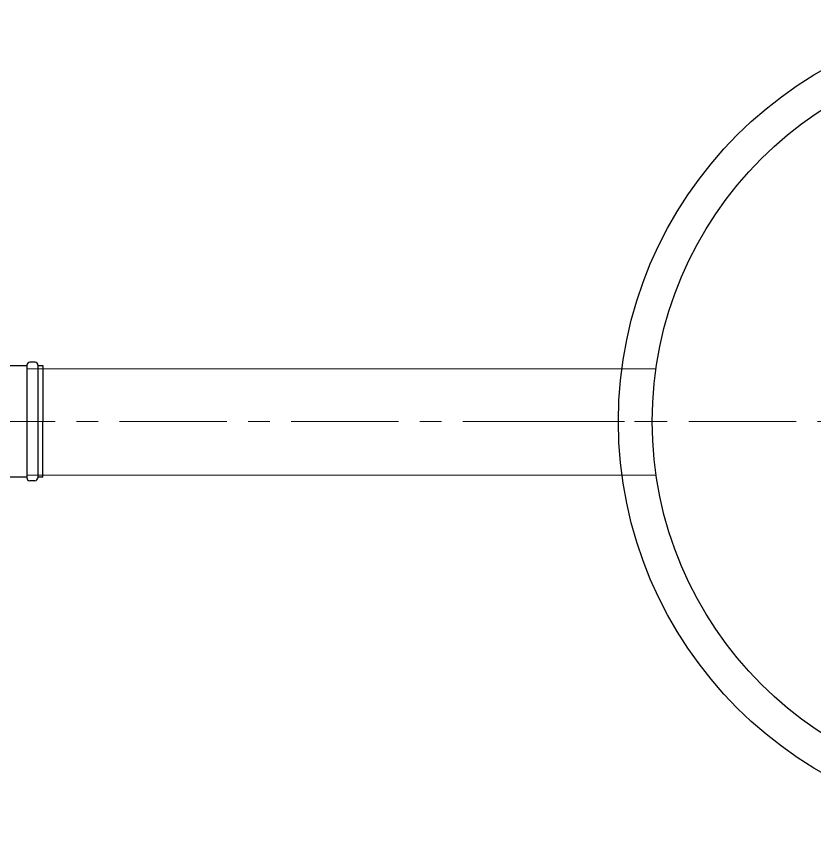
# Model space of a CAD drawing. Header units: millimetres. Extents: x 24859265 to 26550985, y 32092698 to 33532929.
# Drawn here: x 26302149 to 26304512, y 33049108 to 33051508 of the extents above; entities that cross this region are included whole.
import ezdxf

# ---------------------------------------------------------------- set-up
doc = ezdxf.new("R2010")
doc.units = ezdxf.units.MM
doc.linetypes.add('осевая', pattern=[50.8, 31.75, -6.35, 6.35, -6.35])

msp = doc.modelspace()

# ---------------------------------------------------------------- linework, layer by layer
at = {"color": 7, "lineweight": 25}
for p, q in [((26302180.7486, 33050473.1723), (26302096.4486, 33050473.2527)), ((26302180.7501, 33050474.7723), (26302180.4322, 33050141.1725)), ((26302204.7584, 33050483.4495), (26302189.4584, 33050483.464)), ((26302213.4501, 33050474.7412), (26302213.1322, 33050141.1413)), ((26302228.4486, 33050473.1269), (26302213.4486, 33050473.1412)), ((26302228.1337, 33050142.727), (26302228.4486, 33050473.1269)), ((26302180.4337, 33050142.7725), (26302096.1337, 33050142.8528)), ((26302228.1337, 33050142.727), (26302213.1337, 33050142.7413)), ((26302204.4366, 33050132.4496), (26302189.1366, 33050132.4642))]:
    msp.add_line(p, q, dxfattribs=at)
at = {"lineweight": 20}
for p, q in [((26302180.5651, 33050464.1811), (26304042.0915, 33050464.1811)), ((26302180.5651, 33050149.1811), (26304042.4713, 33050149.1811))]:
    msp.add_line(p, q, dxfattribs=at)
at = {"color": 1, "linetype": 'осевая', "lineweight": 15, "ltscale": 10}
for p, q in [((26298898.6813, 33050307.9324), (26304030.9466, 33050307.995)), ((26303630.9466, 33050307.8732), (26306630.9466, 33050307.8732))]:
    msp.add_line(p, q, dxfattribs=at)
at = {"ltscale": 10}
msp.add_circle((26305130.9466, 33050307.9935), 1200, dxfattribs=at)
at = {"lineweight": 30}
msp.add_circle((26305130.9466, 33050307.9935), 1100, dxfattribs=at)
at = {"color": 7, "lineweight": 25}
for centre, start, end in [((26302189.4501, 33050474.764), 89.9453982, 179.9453982), ((26302204.7501, 33050474.7495), 359.9453982, 89.9453982), ((26302189.1322, 33050141.1642), 179.9453982, 269.9453982), ((26302204.4322, 33050141.1496), 269.9453982, 359.9453982)]:
    msp.add_arc(centre, 8.7, start, end, dxfattribs=at)

doc.saveas('drawing.dxf')
